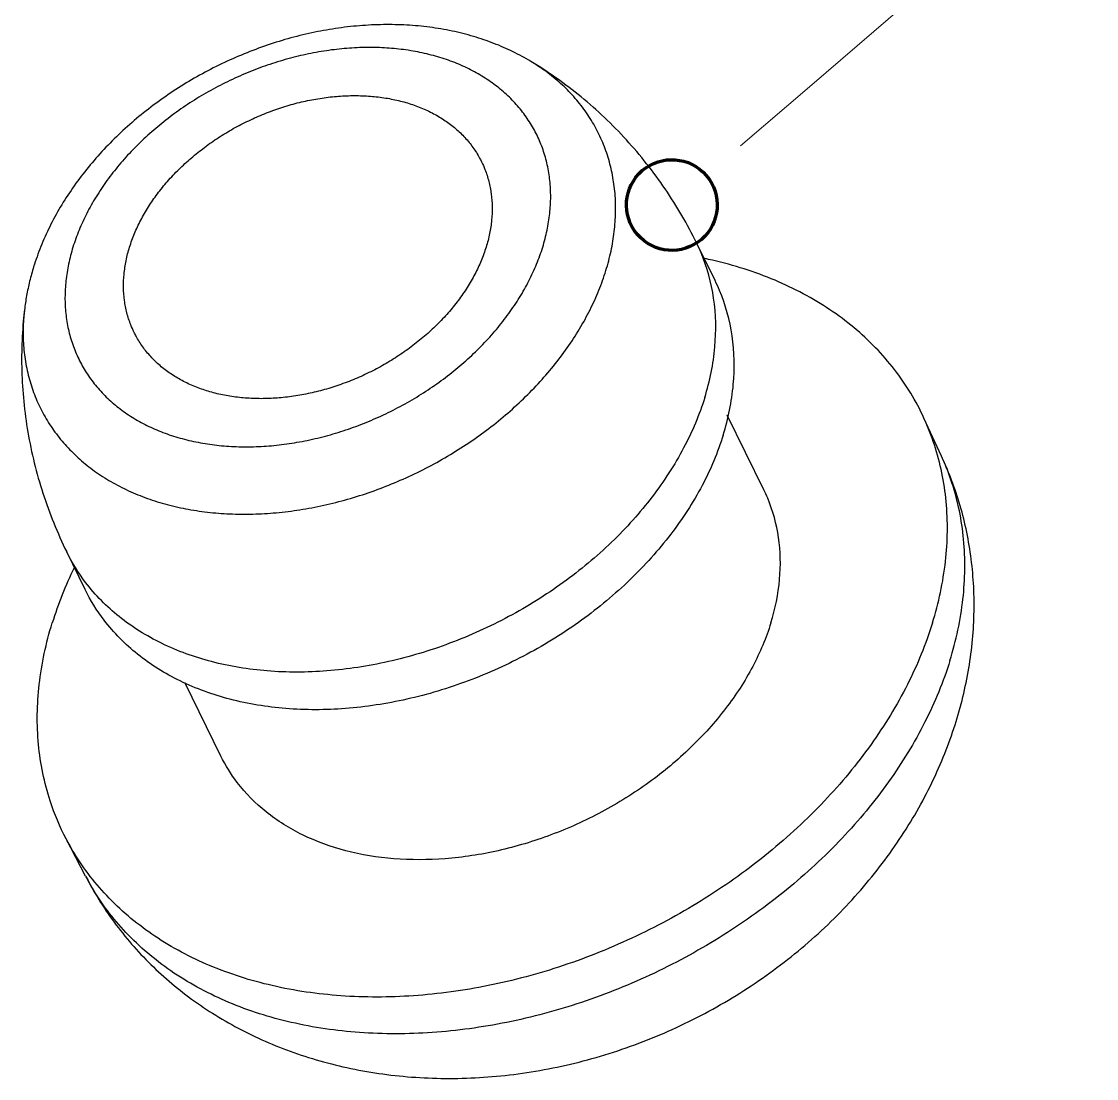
# Model space of a CAD drawing. Header units: inches. Extents: x -219 to 252, y -99 to 210.
# Drawn here: x 50.265 to 54.971, y -43.314 to -38.685 of the extents above; entities that cross this region are included whole.
import ezdxf

# ---------------------------------------------------------------- set-up
doc = ezdxf.new("R2010")
doc.units = ezdxf.units.IN
doc.header["$MEASUREMENT"] = 0
doc.layers.add('02___PRT_ALL_AXES', color=7, linetype='Continuous')
doc.layers.add('from', color=7, linetype='Continuous')

# ---------------------------------------------------------------- blocks, each defined once
blk = doc.blocks.new('block 3431')
at = {"color": 7, "lineweight": 25, "true_color": 0xffffff}
blk.add_open_spline([(50.3185, -39.7597), (50.3121, -39.7806), (50.3062, -39.8017), (50.3011, -39.8229), (50.296, -39.8437), (50.2915, -39.8648), (50.2877, -39.8858), (50.284, -39.9066), (50.2808, -39.9275), (50.2784, -39.9484)], degree=3, knots=[0, 0, 0, 0, 1, 1, 1, 2, 2, 2, 3, 3, 3, 3], dxfattribs=at)
blk = doc.blocks.new('block 3432')
at = {"color": 7, "lineweight": 25, "true_color": 0xffffff}
blk.add_open_spline([(52.2992, -39.6733), (52.293, -39.6935), (52.2858, -39.7133), (52.2777, -39.7328), (52.2694, -39.7529), (52.2602, -39.7726), (52.2501, -39.7919), (52.2397, -39.8116), (52.2285, -39.831), (52.2166, -39.8499), (52.2043, -39.8693), (52.1912, -39.8881), (52.1774, -39.9065), (52.1633, -39.9253), (52.1485, -39.9436), (52.133, -39.9612), (52.1172, -39.9794), (52.1007, -39.9968), (52.0836, -40.0137), (52.0662, -40.0309), (52.0482, -40.0474), (52.0297, -40.0634), (52.0109, -40.0796), (51.9915, -40.0951), (51.9716, -40.11), (51.9516, -40.125), (51.931, -40.1393), (51.91, -40.153), (51.8888, -40.1667), (51.8672, -40.1798), (51.8451, -40.1922), (51.823, -40.2046), (51.8005, -40.2163), (51.7776, -40.2272), (51.7548, -40.2381), (51.7316, -40.2483), (51.7081, -40.2577), (51.6847, -40.2671), (51.661, -40.2758), (51.637, -40.2836), (51.6132, -40.2914), (51.5892, -40.2983), (51.565, -40.3045), (51.541, -40.3106), (51.5169, -40.3159), (51.4926, -40.3204), (51.4687, -40.3247), (51.4446, -40.3283), (51.4205, -40.331), (51.3967, -40.3336), (51.3729, -40.3354), (51.349, -40.3363), (51.3257, -40.3372), (51.3024, -40.3372), (51.279, -40.3363), (51.2563, -40.3354), (51.2335, -40.3337), (51.2109, -40.331), (51.1889, -40.3284), (51.167, -40.3248), (51.1453, -40.3204), (51.1243, -40.316), (51.1033, -40.3108), (51.0827, -40.3045), (51.0627, -40.2985), (51.0429, -40.2915), (51.0236, -40.2836), (51.0048, -40.2759), (50.9864, -40.2673), (50.9685, -40.2577), (50.9511, -40.2485), (50.9342, -40.2383), (50.9179, -40.2272), (50.9019, -40.2164), (50.8866, -40.2047), (50.872, -40.1922), (50.8577, -40.1799), (50.8441, -40.1669), (50.8314, -40.153), (50.8188, -40.1394), (50.8071, -40.125), (50.7963, -40.11), (50.7856, -40.0951), (50.7758, -40.0795), (50.767, -40.0634), (50.764, -40.0578), (50.7611, -40.0522), (50.7583, -40.0466)], degree=3, knots=[0, 0, 0, 0, 1, 1, 1, 2, 2, 2, 3, 3, 3, 4, 4, 4, 5, 5, 5, 6, 6, 6, 7, 7, 7, 8, 8, 8, 9, 9, 9, 10, 10, 10, 11, 11, 11, 12, 12, 12, 13, 13, 13, 14, 14, 14, 15, 15, 15, 16, 16, 16, 17, 17, 17, 18, 18, 18, 19, 19, 19, 20, 20, 20, 21, 21, 21, 22, 22, 22, 23, 23, 23, 24, 24, 24, 25, 25, 25, 26, 26, 26, 27, 27, 27, 28, 28, 28, 29, 29, 29, 29], dxfattribs=at)
blk = doc.blocks.new('block 3433')
at = {"color": 7, "lineweight": 25, "true_color": 0xffffff}
blk.add_open_spline([(52.4955, -38.8604), (52.47, -38.845), (52.4438, -38.8308), (52.417, -38.8177), (52.3895, -38.8043), (52.3614, -38.7921), (52.3329, -38.781), (52.3037, -38.7697), (52.2741, -38.7597), (52.2441, -38.7508), (52.2131, -38.7416), (52.1818, -38.7338), (52.1502, -38.7271), (52.1178, -38.7203), (52.0852, -38.7147), (52.0523, -38.7105), (52.019, -38.7061), (51.9855, -38.703), (51.9519, -38.7011), (51.9178, -38.6991), (51.8836, -38.6984), (51.8494, -38.6989), (51.8145, -38.6993), (51.7798, -38.7011), (51.745, -38.7039), (51.71, -38.7068), (51.6751, -38.7108), (51.6404, -38.7161), (51.6054, -38.7213), (51.5705, -38.7276), (51.5359, -38.7351), (51.5009, -38.7426), (51.4661, -38.7513), (51.4317, -38.761), (51.397, -38.7707), (51.3628, -38.7815), (51.3288, -38.7934), (51.2948, -38.8052), (51.2611, -38.8181), (51.2278, -38.832), (51.1945, -38.8459), (51.1616, -38.8608), (51.1292, -38.8767), (51.0968, -38.8926), (51.0649, -38.9095), (51.0335, -38.9272), (51.0022, -38.9449), (50.9714, -38.9636), (50.9412, -38.9833), (50.9112, -39.0027), (50.8818, -39.0231), (50.853, -39.0443), (50.8245, -39.0654), (50.7965, -39.0874), (50.7693, -39.1102), (50.7423, -39.1329), (50.716, -39.1564), (50.6904, -39.1808), (50.6653, -39.2048), (50.6409, -39.2296), (50.6173, -39.2552), (50.5941, -39.2804), (50.5717, -39.3065), (50.5502, -39.3332), (50.529, -39.3596), (50.5086, -39.3867), (50.4893, -39.4146), (50.4704, -39.4419), (50.4524, -39.4698), (50.4354, -39.4984), (50.4189, -39.5263), (50.4034, -39.5548), (50.3891, -39.5839), (50.3749, -39.6124), (50.3619, -39.6415), (50.35, -39.6711), (50.3383, -39.7002), (50.3278, -39.7298), (50.3185, -39.7597)], degree=3, knots=[0, 0, 0, 0, 1, 1, 1, 2, 2, 2, 3, 3, 3, 4, 4, 4, 5, 5, 5, 6, 6, 6, 7, 7, 7, 8, 8, 8, 9, 9, 9, 10, 10, 10, 11, 11, 11, 12, 12, 12, 13, 13, 13, 14, 14, 14, 15, 15, 15, 16, 16, 16, 17, 17, 17, 18, 18, 18, 19, 19, 19, 20, 20, 20, 21, 21, 21, 22, 22, 22, 23, 23, 23, 24, 24, 24, 25, 25, 25, 26, 26, 26, 26], dxfattribs=at)
blk = doc.blocks.new('block 3434')
at = {"color": 7, "lineweight": 25, "true_color": 0xffffff}
blk.add_open_spline([(52.2795, -39.3001), (52.2848, -39.3108), (52.2896, -39.3218), (52.294, -39.3329), (52.3007, -39.35), (52.3064, -39.3676), (52.3109, -39.3854), (52.3156, -39.4034), (52.3191, -39.4217), (52.3216, -39.4401), (52.324, -39.4589), (52.3254, -39.4778), (52.3257, -39.4968), (52.326, -39.5161), (52.3252, -39.5355), (52.3234, -39.5548), (52.3215, -39.5746), (52.3185, -39.5943), (52.3145, -39.6138), (52.3104, -39.6339), (52.3053, -39.6538), (52.2992, -39.6733)], degree=3, knots=[0, 0, 0, 0, 1, 1, 1, 2, 2, 2, 3, 3, 3, 4, 4, 4, 5, 5, 5, 6, 6, 6, 7, 7, 7, 7], dxfattribs=at)
blk = doc.blocks.new('block 3435')
at = {"color": 7, "lineweight": 25, "true_color": 0xffffff}
blk.add_open_spline([(50.7583, -40.0466), (50.753, -40.0358), (50.7482, -40.0249), (50.7438, -40.0137), (50.7371, -39.9966), (50.7314, -39.9791), (50.7268, -39.9612), (50.7222, -39.9432), (50.7187, -39.925), (50.7162, -39.9065), (50.7138, -39.8877), (50.7124, -39.8688), (50.7121, -39.8499), (50.7118, -39.8305), (50.7126, -39.8111), (50.7145, -39.7919), (50.7164, -39.772), (50.7194, -39.7523), (50.7233, -39.7328), (50.7274, -39.7127), (50.7325, -39.6929), (50.7385, -39.6733)], degree=3, knots=[0, 0, 0, 0, 1, 1, 1, 2, 2, 2, 3, 3, 3, 4, 4, 4, 5, 5, 5, 6, 6, 6, 7, 7, 7, 7], dxfattribs=at)
blk = doc.blocks.new('block 3436')
at = {"color": 7, "lineweight": 25, "true_color": 0xffffff}
blk.add_open_spline([(52.8236, -39.7762), (52.8323, -39.7479), (52.8399, -39.7193), (52.8461, -39.6904), (52.8521, -39.6621), (52.8569, -39.6337), (52.8602, -39.6051), (52.8635, -39.5771), (52.8655, -39.549), (52.8661, -39.5209), (52.8666, -39.4934), (52.8657, -39.4658), (52.8635, -39.4384), (52.8612, -39.4114), (52.8575, -39.3846), (52.8525, -39.3581), (52.8474, -39.3319), (52.841, -39.306), (52.8332, -39.2805), (52.8253, -39.2552), (52.8162, -39.2303), (52.8056, -39.2061), (52.7951, -39.1819), (52.7832, -39.1583), (52.7701, -39.1354), (52.7569, -39.1124), (52.7424, -39.0902), (52.7268, -39.0689), (52.711, -39.0473), (52.694, -39.0266), (52.676, -39.0069), (52.6576, -38.9869), (52.6382, -38.9679), (52.6179, -38.9499), (52.5972, -38.9316), (52.5756, -38.9144), (52.5531, -38.8983), (52.5345, -38.8849), (52.5152, -38.8723), (52.4955, -38.8604)], degree=3, knots=[0, 0, 0, 0, 1, 1, 1, 2, 2, 2, 3, 3, 3, 4, 4, 4, 5, 5, 5, 6, 6, 6, 7, 7, 7, 8, 8, 8, 9, 9, 9, 10, 10, 10, 11, 11, 11, 12, 12, 12, 13, 13, 13, 13], dxfattribs=at)
blk = doc.blocks.new('block 3437')
at = {"color": 7, "lineweight": 25, "true_color": 0xffffff}
blk.add_open_spline([(50.7385, -39.6733), (50.7448, -39.6532), (50.752, -39.6333), (50.7601, -39.6138), (50.7684, -39.5938), (50.7776, -39.5741), (50.7877, -39.5548), (50.7981, -39.535), (50.8093, -39.5157), (50.8212, -39.4968), (50.8335, -39.4774), (50.8466, -39.4585), (50.8604, -39.4401), (50.8745, -39.4213), (50.8893, -39.4031), (50.9048, -39.3854), (50.9206, -39.3673), (50.9371, -39.3498), (50.9542, -39.3329), (50.9716, -39.3158), (50.9896, -39.2992), (51.0081, -39.2833), (51.0269, -39.2671), (51.0463, -39.2516), (51.0662, -39.2367), (51.0863, -39.2217), (51.1068, -39.2073), (51.1278, -39.1937), (51.149, -39.1799), (51.1707, -39.1668), (51.1927, -39.1545), (51.2148, -39.1421), (51.2373, -39.1304), (51.2602, -39.1195), (51.283, -39.1085), (51.3062, -39.0984), (51.3297, -39.0889), (51.3531, -39.0795), (51.3768, -39.0709), (51.4008, -39.0631), (51.4246, -39.0553), (51.4486, -39.0483), (51.4728, -39.0421), (51.4967, -39.0361), (51.5209, -39.0308), (51.5452, -39.0263), (51.5691, -39.0219), (51.5932, -39.0184), (51.6173, -39.0156), (51.6411, -39.0131), (51.6649, -39.0112), (51.6888, -39.0103), (51.7121, -39.0095), (51.7354, -39.0094), (51.7588, -39.0103), (51.7815, -39.0112), (51.8043, -39.013), (51.8269, -39.0156), (51.8489, -39.0183), (51.8708, -39.0218), (51.8925, -39.0263), (51.9136, -39.0307), (51.9345, -39.0359), (51.9551, -39.0421), (51.9751, -39.0482), (51.9948, -39.0552), (52.0142, -39.0631), (52.033, -39.0708), (52.0514, -39.0794), (52.0693, -39.0889), (52.0867, -39.0982), (52.1037, -39.1084), (52.12, -39.1195), (52.1359, -39.1303), (52.1512, -39.1419), (52.1658, -39.1545), (52.1801, -39.1667), (52.1937, -39.1798), (52.2064, -39.1936), (52.219, -39.2073), (52.2307, -39.2216), (52.2415, -39.2367), (52.2522, -39.2516), (52.262, -39.2672), (52.2708, -39.2833), (52.2738, -39.2888), (52.2767, -39.2944), (52.2795, -39.3001)], degree=3, knots=[0, 0, 0, 0, 1, 1, 1, 2, 2, 2, 3, 3, 3, 4, 4, 4, 5, 5, 5, 6, 6, 6, 7, 7, 7, 8, 8, 8, 9, 9, 9, 10, 10, 10, 11, 11, 11, 12, 12, 12, 13, 13, 13, 14, 14, 14, 15, 15, 15, 16, 16, 16, 17, 17, 17, 18, 18, 18, 19, 19, 19, 20, 20, 20, 21, 21, 21, 22, 22, 22, 23, 23, 23, 24, 24, 24, 25, 25, 25, 26, 26, 26, 27, 27, 27, 28, 28, 28, 29, 29, 29, 29], dxfattribs=at)
blk = doc.blocks.new('block 3438')
at = {"color": 7, "lineweight": 25, "true_color": 0xffffff}
blk.add_open_spline([(52.5471, -39.6733), (52.5546, -39.6489), (52.5611, -39.6242), (52.5663, -39.5993), (52.5714, -39.5749), (52.5753, -39.5504), (52.5779, -39.5256), (52.5805, -39.5015), (52.5819, -39.4773), (52.582, -39.4531), (52.582, -39.4294), (52.5809, -39.4057), (52.5784, -39.3821), (52.5759, -39.359), (52.5722, -39.3359), (52.5671, -39.3132), (52.5621, -39.2908), (52.5559, -39.2686), (52.5483, -39.2469), (52.5408, -39.2254), (52.5321, -39.2043), (52.5221, -39.1837), (52.5121, -39.1632), (52.5009, -39.1432), (52.4886, -39.1241), (52.4762, -39.1047), (52.4627, -39.0861), (52.4482, -39.0683), (52.4335, -39.0503), (52.4177, -39.0332), (52.4011, -39.0169), (52.3841, -39.0004), (52.3662, -38.9849), (52.3475, -38.9703), (52.3285, -38.9554), (52.3086, -38.9416), (52.2881, -38.9288), (52.2671, -38.9156), (52.2454, -38.9035), (52.2231, -38.8925), (52.2002, -38.8813), (52.1768, -38.8711), (52.153, -38.862), (52.1285, -38.8526), (52.1036, -38.8444), (52.0784, -38.8373), (52.0524, -38.8299), (52.0261, -38.8237), (51.9997, -38.8185), (51.9725, -38.8133), (51.9451, -38.8091), (51.9176, -38.806), (51.8893, -38.8028), (51.8609, -38.8007), (51.8325, -38.7997), (51.8034, -38.7986), (51.7743, -38.7986), (51.7452, -38.7997), (51.7155, -38.8008), (51.6859, -38.8029), (51.6563, -38.806), (51.6262, -38.8092), (51.5962, -38.8133), (51.5664, -38.8185), (51.5361, -38.8238), (51.5061, -38.8301), (51.4762, -38.8373), (51.446, -38.8446), (51.416, -38.8528), (51.3863, -38.862), (51.3563, -38.8713), (51.3266, -38.8814), (51.2973, -38.8925), (51.2678, -38.9037), (51.2386, -38.9158), (51.2099, -38.9288), (51.1811, -38.9417), (51.1527, -38.9556), (51.1247, -38.9703), (51.0968, -38.985), (51.0694, -39.0006), (51.0424, -39.0169), (51.0156, -39.0333), (50.9893, -39.0504), (50.9635, -39.0683), (50.938, -39.0861), (50.913, -39.1047), (50.8887, -39.1241), (50.8646, -39.1432), (50.8411, -39.1631), (50.8183, -39.1837), (50.7959, -39.2041), (50.7741, -39.2251), (50.753, -39.2469), (50.7324, -39.2683), (50.7124, -39.2905), (50.6933, -39.3132), (50.6745, -39.3355), (50.6565, -39.3585), (50.6394, -39.3821), (50.6227, -39.4051), (50.6069, -39.4288), (50.592, -39.4531), (50.5774, -39.4767), (50.5638, -39.5009), (50.5512, -39.5256), (50.5389, -39.5497), (50.5276, -39.5743), (50.5173, -39.5993), (50.5074, -39.6236), (50.4985, -39.6483), (50.4907, -39.6733)], degree=3, knots=[0, 0, 0, 0, 1, 1, 1, 2, 2, 2, 3, 3, 3, 4, 4, 4, 5, 5, 5, 6, 6, 6, 7, 7, 7, 8, 8, 8, 9, 9, 9, 10, 10, 10, 11, 11, 11, 12, 12, 12, 13, 13, 13, 14, 14, 14, 15, 15, 15, 16, 16, 16, 17, 17, 17, 18, 18, 18, 19, 19, 19, 20, 20, 20, 21, 21, 21, 22, 22, 22, 23, 23, 23, 24, 24, 24, 25, 25, 25, 26, 26, 26, 27, 27, 27, 28, 28, 28, 29, 29, 29, 30, 30, 30, 31, 31, 31, 32, 32, 32, 33, 33, 33, 34, 34, 34, 35, 35, 35, 36, 36, 36, 37, 37, 37, 37], dxfattribs=at)
blk = doc.blocks.new('block 3439')
at = {"color": 7, "lineweight": 25, "true_color": 0xffffff}
blk.add_open_spline([(50.4907, -39.6733), (50.4832, -39.6977), (50.4768, -39.7224), (50.4715, -39.7474), (50.4664, -39.7717), (50.4625, -39.7963), (50.4599, -39.821), (50.4573, -39.8451), (50.4559, -39.8693), (50.4558, -39.8936), (50.4558, -39.9173), (50.4569, -39.941), (50.4595, -39.9646), (50.4619, -39.9877), (50.4656, -40.0107), (50.4707, -40.0335), (50.4757, -40.0558), (50.4819, -40.078), (50.4895, -40.0997), (50.497, -40.1213), (50.5058, -40.1424), (50.5157, -40.1629), (50.5257, -40.1835), (50.5369, -40.2034), (50.5492, -40.2226), (50.5616, -40.242), (50.5751, -40.2606), (50.5896, -40.2783), (50.6044, -40.2963), (50.6201, -40.3135), (50.6368, -40.3297), (50.6537, -40.3462), (50.6716, -40.3617), (50.6902, -40.3763), (50.7093, -40.3912), (50.7292, -40.4051), (50.7497, -40.4179), (50.7708, -40.4311), (50.7925, -40.4431), (50.8147, -40.4541), (50.8376, -40.4654), (50.861, -40.4756), (50.8848, -40.4847), (50.9093, -40.4941), (50.9342, -40.5023), (50.9594, -40.5094), (50.9854, -40.5168), (51.0117, -40.523), (51.0381, -40.5281), (51.0653, -40.5334), (51.0927, -40.5375), (51.1203, -40.5406), (51.1485, -40.5438), (51.1769, -40.5459), (51.2053, -40.5469), (51.2344, -40.548), (51.2635, -40.548), (51.2926, -40.5469), (51.3223, -40.5459), (51.3519, -40.5438), (51.3815, -40.5406), (51.4116, -40.5375), (51.4416, -40.5333), (51.4714, -40.5281), (51.5017, -40.5229), (51.5317, -40.5166), (51.5616, -40.5094), (51.5919, -40.5021), (51.6219, -40.4939), (51.6516, -40.4847), (51.6815, -40.4754), (51.7112, -40.4652), (51.7405, -40.4541), (51.77, -40.4429), (51.7992, -40.4308), (51.8279, -40.4179), (51.8567, -40.4049), (51.8851, -40.3911), (51.9131, -40.3763), (51.941, -40.3616), (51.9684, -40.3461), (51.9954, -40.3297), (52.0222, -40.3134), (52.0485, -40.2963), (52.0743, -40.2783), (52.0998, -40.2606), (52.1248, -40.242), (52.1492, -40.2226), (52.1732, -40.2035), (52.1967, -40.1836), (52.2195, -40.1629), (52.2419, -40.1426), (52.2637, -40.1215), (52.2848, -40.0997), (52.3054, -40.0783), (52.3254, -40.0562), (52.3445, -40.0335), (52.3633, -40.0111), (52.3813, -39.9882), (52.3984, -39.9646), (52.4151, -39.9415), (52.4309, -39.9178), (52.4459, -39.8936), (52.4604, -39.87), (52.474, -39.8457), (52.4866, -39.821), (52.4989, -39.797), (52.5102, -39.7724), (52.5205, -39.7474), (52.5304, -39.7231), (52.5393, -39.6984), (52.5471, -39.6733)], degree=3, knots=[0, 0, 0, 0, 1, 1, 1, 2, 2, 2, 3, 3, 3, 4, 4, 4, 5, 5, 5, 6, 6, 6, 7, 7, 7, 8, 8, 8, 9, 9, 9, 10, 10, 10, 11, 11, 11, 12, 12, 12, 13, 13, 13, 14, 14, 14, 15, 15, 15, 16, 16, 16, 17, 17, 17, 18, 18, 18, 19, 19, 19, 20, 20, 20, 21, 21, 21, 22, 22, 22, 23, 23, 23, 24, 24, 24, 25, 25, 25, 26, 26, 26, 27, 27, 27, 28, 28, 28, 29, 29, 29, 30, 30, 30, 31, 31, 31, 32, 32, 32, 33, 33, 33, 34, 34, 34, 35, 35, 35, 36, 36, 36, 37, 37, 37, 37], dxfattribs=at)
blk = doc.blocks.new('block 3440')
at = {"color": 7, "lineweight": 25, "true_color": 0xffffff}
blk.add_open_spline([(50.2784, -39.9484), (50.2752, -39.976), (50.2732, -40.0037), (50.2727, -40.0315), (50.2722, -40.059), (50.273, -40.0865), (50.2753, -40.114), (50.2776, -40.1409), (50.2812, -40.1677), (50.2863, -40.1943), (50.2913, -40.2205), (50.2978, -40.2464), (50.3056, -40.2719), (50.3134, -40.2971), (50.3226, -40.322), (50.3332, -40.3463), (50.3437, -40.3705), (50.3555, -40.3941), (50.3687, -40.417), (50.3819, -40.4399), (50.3963, -40.4622), (50.412, -40.4835), (50.4278, -40.5051), (50.4448, -40.5258), (50.4628, -40.5455), (50.4811, -40.5655), (50.5005, -40.5845), (50.5208, -40.6024), (50.5415, -40.6207), (50.5632, -40.6379), (50.5856, -40.6541), (50.6086, -40.6705), (50.6324, -40.6858), (50.6568, -40.7), (50.6819, -40.7144), (50.7076, -40.7278), (50.7339, -40.7399), (50.7609, -40.7523), (50.7885, -40.7635), (50.8164, -40.7735), (50.8452, -40.7839), (50.8743, -40.7929), (50.9038, -40.8007), (50.9341, -40.8088), (50.9647, -40.8157), (50.9955, -40.8213), (51.0272, -40.8271), (51.059, -40.8317), (51.091, -40.8351), (51.1237, -40.8386), (51.1566, -40.8408), (51.1895, -40.842), (51.2232, -40.8432), (51.2569, -40.8431), (51.2905, -40.842), (51.3249, -40.8408), (51.3591, -40.8385), (51.3933, -40.8351), (51.4281, -40.8316), (51.4628, -40.827), (51.4973, -40.8213), (51.5323, -40.8156), (51.5672, -40.8087), (51.6017, -40.8007), (51.6367, -40.7928), (51.6715, -40.7837), (51.7059, -40.7735), (51.7407, -40.7633), (51.7752, -40.7521), (51.8092, -40.7399), (51.8436, -40.7276), (51.8775, -40.7142), (51.911, -40.7), (51.9447, -40.6856), (51.9778, -40.6703), (52.0106, -40.6541), (52.0433, -40.6378), (52.0755, -40.6206), (52.1073, -40.6024), (52.1389, -40.5844), (52.17, -40.5654), (52.2005, -40.5455), (52.2308, -40.5257), (52.2605, -40.5051), (52.2896, -40.4835), (52.3184, -40.4622), (52.3466, -40.44), (52.374, -40.417), (52.4012, -40.3942), (52.4276, -40.3707), (52.4533, -40.3463), (52.4785, -40.3223), (52.5031, -40.2975), (52.5268, -40.2719), (52.55, -40.2468), (52.5725, -40.2209), (52.5941, -40.1943), (52.6152, -40.1682), (52.6354, -40.1414), (52.6547, -40.114), (52.6735, -40.0871), (52.6914, -40.0596), (52.7083, -40.0315), (52.7247, -40.004), (52.7402, -39.9759), (52.7545, -39.9473), (52.7685, -39.9194), (52.7813, -39.891), (52.793, -39.862), (52.8044, -39.8338), (52.8146, -39.8052), (52.8236, -39.7762)], degree=3, knots=[0, 0, 0, 0, 1, 1, 1, 2, 2, 2, 3, 3, 3, 4, 4, 4, 5, 5, 5, 6, 6, 6, 7, 7, 7, 8, 8, 8, 9, 9, 9, 10, 10, 10, 11, 11, 11, 12, 12, 12, 13, 13, 13, 14, 14, 14, 15, 15, 15, 16, 16, 16, 17, 17, 17, 18, 18, 18, 19, 19, 19, 20, 20, 20, 21, 21, 21, 22, 22, 22, 23, 23, 23, 24, 24, 24, 25, 25, 25, 26, 26, 26, 27, 27, 27, 28, 28, 28, 29, 29, 29, 30, 30, 30, 31, 31, 31, 32, 32, 32, 33, 33, 33, 34, 34, 34, 35, 35, 35, 36, 36, 36, 37, 37, 37, 37], dxfattribs=at)
blk = doc.blocks.new('block 4250')
at = {"layer": 'from', "color": 4, "lineweight": 211, "true_color": 0x00ffff}
blk.add_open_spline([(53.263, -39.3594), (53.1914, -39.2763), (53.066, -39.2669), (52.9829, -39.3384), (52.8998, -39.41), (52.8904, -39.5354), (52.9619, -39.6185), (53.0335, -39.7016), (53.1589, -39.711), (53.242, -39.6394), (53.3251, -39.5679), (53.3345, -39.4425), (53.263, -39.3594)], degree=3, knots=[0, 0, 0, 0, 1, 1, 1, 2, 2, 2, 3, 3, 3, 4, 4, 4, 4], dxfattribs=at)
blk = doc.blocks.new('block 4251')
at = {"layer": 'from', "color": 4, "lineweight": 13, "true_color": 0x00ffff}
blk.add_lwpolyline([(53.4135, -39.2299), (53.7145, -38.9709)], dxfattribs=at)
blk = doc.blocks.new('block 4249')
at = {"layer": 'from'}
for name in ['block 4251', 'block 4250']:
    blk.add_blockref(name, (0, 0), dxfattribs=at)
blk = doc.blocks.new('block 4248')
at = {"layer": 'from', "color": 4, "lineweight": 13, "true_color": 0x00ffff}
blk.add_lwpolyline([(53.7145, -38.9709), (71.0752, -24.0308)], dxfattribs=at)
at = {"layer": 'from'}
blk.add_blockref('block 4249', (0, 0), dxfattribs=at)
blk = doc.blocks.new('block 4433')
at = {"layer": '02___PRT_ALL_AXES', "color": 7, "lineweight": 25, "true_color": 0xffffff}
blk.add_lwpolyline([(50.5461, -42.4275), (50.4612, -42.2651)], dxfattribs=at)
blk = doc.blocks.new('block 4434')
at = {"layer": '02___PRT_ALL_AXES', "color": 7, "lineweight": 25, "true_color": 0xffffff}
blk.add_lwpolyline([(50.5442, -41.1727), (50.4634, -41.0081)], dxfattribs=at)
blk = doc.blocks.new('block 4435')
at = {"layer": '02___PRT_ALL_AXES', "color": 7, "lineweight": 25, "true_color": 0xffffff}
blk.add_lwpolyline([(51.1381, -41.9023), (50.9802, -41.5806)], dxfattribs=at)
blk = doc.blocks.new('block 4436')
at = {"layer": '02___PRT_ALL_AXES', "color": 7, "lineweight": 25, "true_color": 0xffffff}
blk.add_lwpolyline([(53.515, -40.7359), (53.3545, -40.409)], dxfattribs=at)
blk = doc.blocks.new('block 4437')
at = {"layer": '02___PRT_ALL_AXES', "color": 7, "lineweight": 25, "true_color": 0xffffff}
blk.add_lwpolyline([(53.3013, -39.8197), (53.2205, -39.6552)], dxfattribs=at)
blk = doc.blocks.new('block 4438')
at = {"layer": '02___PRT_ALL_AXES', "color": 7, "lineweight": 25, "true_color": 0xffffff}
blk.add_lwpolyline([(54.2926, -40.589), (54.216, -40.4224)], dxfattribs=at)
blk = doc.blocks.new('block 4445')
at = {"layer": '02___PRT_ALL_AXES', "color": 7, "lineweight": 25, "true_color": 0xffffff}
blk.add_open_spline([(54.2988, -40.6029), (54.2968, -40.5982), (54.2947, -40.5936), (54.2926, -40.589)], degree=3, dxfattribs=at)
blk = doc.blocks.new('block 4446')
at = {"layer": '02___PRT_ALL_AXES', "color": 7, "lineweight": 25, "true_color": 0xffffff}
blk.add_open_spline([(50.5461, -42.4275), (50.5521, -42.4389), (50.5583, -42.4502), (50.5646, -42.4614)], degree=3, dxfattribs=at)
blk = doc.blocks.new('block 4464')
at = {"layer": '02___PRT_ALL_AXES', "color": 7, "lineweight": 25, "true_color": 0xffffff}
blk.add_open_spline([(53.3371, -40.4962), (53.3593, -40.4244), (53.3747, -40.3502), (53.3813, -40.2752), (53.3877, -40.2041), (53.3862, -40.1323), (53.3759, -40.0617), (53.3659, -39.9935), (53.3475, -39.9264), (53.3209, -39.863), (53.3149, -39.8484), (53.3083, -39.834), (53.3013, -39.8198)], degree=3, knots=[0, 0, 0, 0, 1, 1, 1, 2, 2, 2, 3, 3, 3, 4, 4, 4, 4], dxfattribs=at)
blk = doc.blocks.new('block 4465')
at = {"layer": '02___PRT_ALL_AXES', "color": 7, "lineweight": 25, "true_color": 0xffffff}
blk.add_open_spline([(53.3371, -40.4962), (53.3135, -40.5725), (53.2821, -40.6465), (53.2447, -40.7173), (53.2051, -40.7922), (53.1588, -40.8634), (53.1073, -40.9307), (53.0533, -41.0014), (52.9936, -41.0677), (52.9296, -41.1294), (52.8632, -41.1934), (52.7922, -41.2525), (52.7175, -41.3066), (52.6413, -41.3618), (52.5614, -41.4117), (52.4785, -41.4561), (52.3952, -41.5008), (52.3089, -41.5399), (52.2204, -41.573), (52.133, -41.6057), (52.0433, -41.6327), (51.9522, -41.6532), (51.8636, -41.6731), (51.7737, -41.687), (51.6831, -41.694), (51.5963, -41.7006), (51.5089, -41.701), (51.4221, -41.694), (51.3398, -41.6873), (51.258, -41.6741), (51.1781, -41.6532), (51.1029, -41.6335), (51.0294, -41.607), (50.9595, -41.573), (50.8936, -41.5409), (50.8309, -41.502), (50.7737, -41.4561), (50.7191, -41.4124), (50.6695, -41.3622), (50.6271, -41.3066), (50.5951, -41.2647), (50.5672, -41.2197), (50.5441, -41.1726)], degree=3, knots=[0, 0, 0, 0, 1, 1, 1, 2, 2, 2, 3, 3, 3, 4, 4, 4, 5, 5, 5, 6, 6, 6, 7, 7, 7, 8, 8, 8, 9, 9, 9, 10, 10, 10, 11, 11, 11, 12, 12, 12, 13, 13, 13, 14, 14, 14, 14], dxfattribs=at)
blk = doc.blocks.new('block 4466')
at = {"layer": '02___PRT_ALL_AXES', "color": 7, "lineweight": 25, "true_color": 0xffffff}
blk.add_open_spline([(53.2205, -39.6552), (53.2004, -39.6142), (53.1789, -39.574), (53.156, -39.5346), (53.1331, -39.4951), (53.1087, -39.4564), (53.083, -39.4186), (53.0573, -39.3808), (53.0302, -39.344), (53.0019, -39.3081), (52.9735, -39.2722), (52.944, -39.2373), (52.9132, -39.2036), (52.8824, -39.1699), (52.8505, -39.1373), (52.8174, -39.1059), (52.7845, -39.0747), (52.7504, -39.0446), (52.7154, -39.0158), (52.6805, -38.9871), (52.6446, -38.9598), (52.6078, -38.9338), (52.5713, -38.908), (52.5338, -38.8835), (52.4955, -38.8604)], degree=3, knots=[0, 0, 0, 0, 1, 1, 1, 2, 2, 2, 3, 3, 3, 4, 4, 4, 5, 5, 5, 6, 6, 6, 7, 7, 7, 8, 8, 8, 8], dxfattribs=at)
blk = doc.blocks.new('block 4467')
at = {"layer": '02___PRT_ALL_AXES', "color": 7, "lineweight": 25, "true_color": 0xffffff}
blk.add_open_spline([(50.4613, -42.2651), (50.4334, -42.2118), (50.41, -42.1562), (50.3912, -42.0989), (50.365, -42.0186), (50.348, -41.9353), (50.34, -41.8511), (50.3317, -41.7639), (50.3332, -41.6758), (50.343, -41.5888), (50.3533, -41.4973), (50.3729, -41.4069), (50.4, -41.3191)], degree=3, knots=[0, 0, 0, 0, 1, 1, 1, 2, 2, 2, 3, 3, 3, 4, 4, 4, 4], dxfattribs=at)
blk = doc.blocks.new('block 4468')
at = {"layer": '02___PRT_ALL_AXES', "color": 7, "lineweight": 25, "true_color": 0xffffff}
blk.add_open_spline([(54.3567, -41.7502), (54.3692, -41.7098), (54.3803, -41.6691), (54.3899, -41.6279), (54.3997, -41.5862), (54.4079, -41.5442), (54.4146, -41.5019), (54.4212, -41.4603), (54.4263, -41.4185), (54.4298, -41.3766), (54.4332, -41.3353), (54.4351, -41.2939), (54.4354, -41.2525), (54.4357, -41.2116), (54.4345, -41.1708), (54.4316, -41.1301), (54.4289, -41.0899), (54.4246, -41.0498), (54.4187, -41.0099), (54.4129, -40.9704), (54.4056, -40.9311), (54.3967, -40.8922), (54.3879, -40.8537), (54.3777, -40.8155), (54.3659, -40.7777), (54.3542, -40.7402), (54.341, -40.7031), (54.3264, -40.6667), (54.3159, -40.6404), (54.3047, -40.6145), (54.2927, -40.5889)], degree=3, knots=[0, 0, 0, 0, 1, 1, 1, 2, 2, 2, 3, 3, 3, 4, 4, 4, 5, 5, 5, 6, 6, 6, 7, 7, 7, 8, 8, 8, 9, 9, 9, 10, 10, 10, 10], dxfattribs=at)
blk = doc.blocks.new('block 4469')
at = {"layer": '02___PRT_ALL_AXES', "color": 7, "lineweight": 25, "true_color": 0xffffff}
blk.add_open_spline([(50.546, -42.4276), (50.5594, -42.4535), (50.5735, -42.4791), (50.5883, -42.5042), (50.6088, -42.5389), (50.6306, -42.5727), (50.6538, -42.6056), (50.6771, -42.6386), (50.7017, -42.6708), (50.7277, -42.7019), (50.7538, -42.7333), (50.7812, -42.7636), (50.8096, -42.7928), (50.8385, -42.8223), (50.8685, -42.8507), (50.8996, -42.8779), (50.9311, -42.9054), (50.9636, -42.9316), (50.9971, -42.9566), (51.0311, -42.982), (51.0661, -43.006), (51.102, -43.0287), (51.1384, -43.0517), (51.1758, -43.0733), (51.2139, -43.0936), (51.2527, -43.1141), (51.2922, -43.1333), (51.3324, -43.1509), (51.3734, -43.1689), (51.4151, -43.1854), (51.4573, -43.2004), (51.5004, -43.2156), (51.544, -43.2293), (51.588, -43.2414), (51.633, -43.2537), (51.6783, -43.2644), (51.724, -43.2736), (51.7706, -43.2829), (51.8175, -43.2906), (51.8647, -43.2967), (51.9127, -43.3028), (51.9609, -43.3073), (52.0093, -43.3101), (52.0585, -43.313), (52.1078, -43.3143), (52.1571, -43.3138), (52.2072, -43.3134), (52.2573, -43.3112), (52.3072, -43.3074), (52.3579, -43.3036), (52.4085, -43.2981), (52.4588, -43.2909), (52.5098, -43.2836), (52.5605, -43.2747), (52.6108, -43.2641), (52.6618, -43.2533), (52.7123, -43.241), (52.7624, -43.227), (52.8129, -43.2129), (52.863, -43.1972), (52.9125, -43.1799), (52.9622, -43.1624), (53.0114, -43.1434), (53.0599, -43.1229), (53.1085, -43.1023), (53.1565, -43.0801), (53.2037, -43.0564), (53.2509, -43.0327), (53.2973, -43.0075), (53.3429, -42.9808), (53.3883, -42.9542), (53.4329, -42.9262), (53.4766, -42.8967), (53.5199, -42.8675), (53.5623, -42.8368), (53.6037, -42.8048), (53.6448, -42.7731), (53.6848, -42.74), (53.7237, -42.7056), (53.7622, -42.6717), (53.7995, -42.6365), (53.8357, -42.6001), (53.8713, -42.5641), (53.9058, -42.527), (53.939, -42.4888), (53.9717, -42.4512), (54.0032, -42.4125), (54.0333, -42.3727), (54.0629, -42.3336), (54.0913, -42.2935), (54.1182, -42.2525), (54.1446, -42.2122), (54.1696, -42.171), (54.1932, -42.129), (54.2164, -42.0878), (54.2381, -42.0457), (54.2583, -42.003), (54.2781, -41.9611), (54.2964, -41.9185), (54.3132, -41.8753), (54.3291, -41.8341), (54.3437, -41.7924), (54.3567, -41.7502)], degree=3, knots=[0, 0, 0, 0, 1, 1, 1, 2, 2, 2, 3, 3, 3, 4, 4, 4, 5, 5, 5, 6, 6, 6, 7, 7, 7, 8, 8, 8, 9, 9, 9, 10, 10, 10, 11, 11, 11, 12, 12, 12, 13, 13, 13, 14, 14, 14, 15, 15, 15, 16, 16, 16, 17, 17, 17, 18, 18, 18, 19, 19, 19, 20, 20, 20, 21, 21, 21, 22, 22, 22, 23, 23, 23, 24, 24, 24, 25, 25, 25, 26, 26, 26, 27, 27, 27, 28, 28, 28, 29, 29, 29, 30, 30, 30, 31, 31, 31, 32, 32, 32, 33, 33, 33, 34, 34, 34, 34], dxfattribs=at)
blk = doc.blocks.new('block 4470')
at = {"layer": '02___PRT_ALL_AXES', "color": 7, "lineweight": 25, "true_color": 0xffffff}
blk.add_open_spline([(54.216, -40.4224), (54.1987, -40.3849), (54.1793, -40.3482), (54.1578, -40.3128), (54.1143, -40.241), (54.0623, -40.1741), (54.0038, -40.1137), (53.9434, -40.0513), (53.8761, -39.9958), (53.8041, -39.9475), (53.7286, -39.8968), (53.6479, -39.854), (53.5641, -39.8187), (53.4756, -39.7814), (53.3837, -39.7524), (53.2903, -39.7308), (53.2787, -39.7282), (53.2672, -39.7256), (53.2556, -39.7232)], degree=3, knots=[0, 0, 0, 0, 1, 1, 1, 2, 2, 2, 3, 3, 3, 4, 4, 4, 5, 5, 5, 6, 6, 6, 6], dxfattribs=at)
blk = doc.blocks.new('block 4471')
at = {"layer": '02___PRT_ALL_AXES', "color": 7, "lineweight": 25, "true_color": 0xffffff}
blk.add_open_spline([(50.4958, -41.0774), (50.458, -41.1554), (50.4256, -41.2363), (50.4, -41.3191)], degree=3, dxfattribs=at)
blk = doc.blocks.new('block 4472')
at = {"layer": '02___PRT_ALL_AXES', "color": 7, "lineweight": 25, "true_color": 0xffffff}
blk.add_open_spline([(50.2784, -39.9484), (50.2732, -39.9928), (50.2697, -40.0374), (50.2677, -40.082), (50.2658, -40.1263), (50.2655, -40.1706), (50.2667, -40.2149), (50.2679, -40.2597), (50.2708, -40.3046), (50.2752, -40.3492), (50.2797, -40.3943), (50.2858, -40.4392), (50.2934, -40.4838), (50.3012, -40.5288), (50.3105, -40.5735), (50.3214, -40.6179), (50.3324, -40.6626), (50.345, -40.7068), (50.3592, -40.7506), (50.3734, -40.7946), (50.3892, -40.8381), (50.4065, -40.8809), (50.424, -40.924), (50.4429, -40.9665), (50.4634, -41.0081)], degree=3, knots=[0, 0, 0, 0, 1, 1, 1, 2, 2, 2, 3, 3, 3, 4, 4, 4, 5, 5, 5, 6, 6, 6, 7, 7, 7, 8, 8, 8, 8], dxfattribs=at)
blk = doc.blocks.new('block 4473')
at = {"layer": '02___PRT_ALL_AXES', "color": 7, "lineweight": 25, "true_color": 0xffffff}
blk.add_open_spline([(53.2564, -40.3317), (53.2328, -40.4079), (53.2013, -40.4819), (53.164, -40.5527), (53.1243, -40.6276), (53.078, -40.6989), (53.0266, -40.7662), (52.9725, -40.8368), (52.9128, -40.9031), (52.8488, -40.9649), (52.7824, -41.0289), (52.7114, -41.088), (52.6368, -41.142), (52.5606, -41.1972), (52.4806, -41.2471), (52.3977, -41.2916), (52.3144, -41.3362), (52.2281, -41.3753), (52.1397, -41.4084), (52.0522, -41.4412), (51.9626, -41.4681), (51.8715, -41.4886), (51.7829, -41.5085), (51.6929, -41.5224), (51.6023, -41.5294), (51.5155, -41.5361), (51.4281, -41.5364), (51.3413, -41.5294), (51.2591, -41.5227), (51.1772, -41.5095), (51.0974, -41.4886), (51.0222, -41.4689), (50.9487, -41.4425), (50.8788, -41.4084), (50.8129, -41.3763), (50.7502, -41.3374), (50.693, -41.2916), (50.6384, -41.2478), (50.5887, -41.1977), (50.5463, -41.142), (50.5144, -41.1002), (50.4865, -41.0552), (50.4634, -41.0081)], degree=3, knots=[0, 0, 0, 0, 1, 1, 1, 2, 2, 2, 3, 3, 3, 4, 4, 4, 5, 5, 5, 6, 6, 6, 7, 7, 7, 8, 8, 8, 9, 9, 9, 10, 10, 10, 11, 11, 11, 12, 12, 12, 13, 13, 13, 14, 14, 14, 14], dxfattribs=at)
blk = doc.blocks.new('block 4474')
at = {"layer": '02___PRT_ALL_AXES', "color": 7, "lineweight": 25, "true_color": 0xffffff}
blk.add_open_spline([(54.3295, -41.4837), (54.301, -41.5762), (54.2639, -41.6662), (54.2202, -41.7528), (54.1741, -41.844), (54.1206, -41.9313), (54.0613, -42.0145), (53.9993, -42.1015), (53.9309, -42.1841), (53.8574, -42.2617), (53.7813, -42.3423), (53.6997, -42.4177), (53.6139, -42.4878), (53.526, -42.5596), (53.4336, -42.6259), (53.3375, -42.6865), (53.2404, -42.7477), (53.1395, -42.803), (53.0357, -42.8523), (52.9321, -42.9014), (52.8256, -42.9444), (52.7168, -42.9808), (52.6096, -43.0166), (52.5003, -43.0461), (52.3895, -43.0684), (52.2816, -43.0903), (52.1724, -43.1053), (52.0626, -43.1129), (51.9569, -43.1202), (51.8508, -43.1205), (51.7451, -43.1129), (51.6444, -43.1057), (51.5441, -43.0912), (51.4457, -43.0684), (51.3524, -43.047), (51.2607, -43.018), (51.1725, -42.9808), (51.0889, -42.9455), (51.0084, -42.9028), (50.933, -42.8523), (50.8611, -42.8041), (50.794, -42.7487), (50.7337, -42.6865), (50.6754, -42.6261), (50.6235, -42.5594), (50.5801, -42.4878), (50.5748, -42.4791), (50.5697, -42.4703), (50.5646, -42.4614)], degree=3, knots=[0, 0, 0, 0, 1, 1, 1, 2, 2, 2, 3, 3, 3, 4, 4, 4, 5, 5, 5, 6, 6, 6, 7, 7, 7, 8, 8, 8, 9, 9, 9, 10, 10, 10, 11, 11, 11, 12, 12, 12, 13, 13, 13, 14, 14, 14, 15, 15, 15, 16, 16, 16, 16], dxfattribs=at)
blk = doc.blocks.new('block 4475')
at = {"layer": '02___PRT_ALL_AXES', "color": 7, "lineweight": 25, "true_color": 0xffffff}
blk.add_open_spline([(54.253, -41.3191), (54.2244, -41.4118), (54.1873, -41.502), (54.1434, -41.5888), (54.0973, -41.6802), (54.0437, -41.7678), (53.9843, -41.8511), (53.9221, -41.9384), (53.8535, -42.021), (53.7799, -42.0989), (53.7036, -42.1796), (53.6218, -42.2552), (53.5359, -42.3254), (53.4477, -42.3974), (53.3551, -42.4638), (53.2588, -42.5245), (53.1614, -42.5859), (53.0604, -42.6414), (52.9564, -42.6907), (52.8525, -42.74), (52.7457, -42.7831), (52.6368, -42.8195), (52.5293, -42.8555), (52.4197, -42.885), (52.3086, -42.9074), (52.2006, -42.9292), (52.0911, -42.9443), (51.981, -42.9519), (51.8751, -42.9592), (51.7688, -42.9595), (51.6629, -42.9519), (51.5619, -42.9446), (51.4615, -42.9302), (51.3628, -42.9074), (51.2693, -42.8858), (51.1774, -42.8568), (51.089, -42.8195), (51.0052, -42.7842), (50.9245, -42.7414), (50.849, -42.6907), (50.7769, -42.6424), (50.7096, -42.5869), (50.6492, -42.5245), (50.5908, -42.4641), (50.5388, -42.3972), (50.4953, -42.3254), (50.4833, -42.3057), (50.472, -42.2856), (50.4613, -42.2651)], degree=3, knots=[0, 0, 0, 0, 1, 1, 1, 2, 2, 2, 3, 3, 3, 4, 4, 4, 5, 5, 5, 6, 6, 6, 7, 7, 7, 8, 8, 8, 9, 9, 9, 10, 10, 10, 11, 11, 11, 12, 12, 12, 13, 13, 13, 14, 14, 14, 15, 15, 15, 16, 16, 16, 16], dxfattribs=at)
blk = doc.blocks.new('block 4476')
at = {"layer": '02___PRT_ALL_AXES', "color": 7, "lineweight": 25, "true_color": 0xffffff}
blk.add_open_spline([(53.2564, -40.3317), (53.2785, -40.2598), (53.2939, -40.1856), (53.3006, -40.1106), (53.3069, -40.0395), (53.3055, -39.9677), (53.2951, -39.8971), (53.2851, -39.8289), (53.2668, -39.7618), (53.2402, -39.6984), (53.2341, -39.6838), (53.2275, -39.6694), (53.2205, -39.6552)], degree=3, knots=[0, 0, 0, 0, 1, 1, 1, 2, 2, 2, 3, 3, 3, 4, 4, 4, 4], dxfattribs=at)
blk = doc.blocks.new('block 4477')
at = {"layer": '02___PRT_ALL_AXES', "color": 7, "lineweight": 25, "true_color": 0xffffff}
blk.add_open_spline([(53.5458, -41.3191), (53.565, -41.2572), (53.5782, -41.1932), (53.5839, -41.1285), (53.5894, -41.0673), (53.5882, -41.0054), (53.5793, -40.9445), (53.5706, -40.8857), (53.5548, -40.8279), (53.5319, -40.7732), (53.5267, -40.7606), (53.521, -40.7482), (53.515, -40.736)], degree=3, knots=[0, 0, 0, 0, 1, 1, 1, 2, 2, 2, 3, 3, 3, 4, 4, 4, 4], dxfattribs=at)
blk = doc.blocks.new('block 4478')
at = {"layer": '02___PRT_ALL_AXES', "color": 7, "lineweight": 25, "true_color": 0xffffff}
blk.add_open_spline([(54.3295, -41.4837), (54.3566, -41.3961), (54.3762, -41.3059), (54.3865, -41.2146), (54.3963, -41.1278), (54.3977, -41.0399), (54.3894, -40.9529), (54.3815, -40.8689), (54.3645, -40.7857), (54.3383, -40.7056), (54.3269, -40.6707), (54.3137, -40.6364), (54.2988, -40.6029)], degree=3, knots=[0, 0, 0, 0, 1, 1, 1, 2, 2, 2, 3, 3, 3, 4, 4, 4, 4], dxfattribs=at)
blk = doc.blocks.new('block 4479')
at = {"layer": '02___PRT_ALL_AXES', "color": 7, "lineweight": 25, "true_color": 0xffffff}
blk.add_open_spline([(53.5458, -41.3191), (53.5255, -41.3849), (53.4984, -41.4487), (53.4662, -41.5096), (53.4321, -41.5742), (53.3921, -41.6357), (53.3478, -41.6937), (53.3012, -41.7546), (53.2497, -41.8117), (53.1945, -41.865), (53.1373, -41.9202), (53.0761, -41.9711), (53.0117, -42.0177), (52.946, -42.0653), (52.8771, -42.1083), (52.8056, -42.1466), (52.7338, -42.1851), (52.6595, -42.2188), (52.5832, -42.2474), (52.5078, -42.2756), (52.4305, -42.2988), (52.352, -42.3165), (52.2756, -42.3337), (52.1981, -42.3457), (52.12, -42.3517), (52.0451, -42.3574), (51.9698, -42.3577), (51.895, -42.3517), (51.824, -42.3459), (51.7535, -42.3345), (51.6846, -42.3165), (51.6198, -42.2995), (51.5564, -42.2767), (51.4962, -42.2474), (51.4394, -42.2197), (51.3853, -42.1862), (51.336, -42.1466), (51.2889, -42.1089), (51.2461, -42.0656), (51.2096, -42.0177), (51.1821, -41.9816), (51.158, -41.9429), (51.1381, -41.9022)], degree=3, knots=[0, 0, 0, 0, 1, 1, 1, 2, 2, 2, 3, 3, 3, 4, 4, 4, 5, 5, 5, 6, 6, 6, 7, 7, 7, 8, 8, 8, 9, 9, 9, 10, 10, 10, 11, 11, 11, 12, 12, 12, 13, 13, 13, 14, 14, 14, 14], dxfattribs=at)
blk = doc.blocks.new('block 4480')
at = {"layer": '02___PRT_ALL_AXES', "color": 7, "lineweight": 25, "true_color": 0xffffff}
blk.add_open_spline([(54.253, -41.3191), (54.2802, -41.2313), (54.2998, -41.1409), (54.3101, -41.0494), (54.3199, -40.9624), (54.3213, -40.8743), (54.313, -40.7871), (54.3051, -40.703), (54.2881, -40.6196), (54.2618, -40.5393), (54.2488, -40.4995), (54.2335, -40.4605), (54.216, -40.4224)], degree=3, knots=[0, 0, 0, 0, 1, 1, 1, 2, 2, 2, 3, 3, 3, 4, 4, 4, 4], dxfattribs=at)

msp = doc.modelspace()

# ---------------------------------------------------------------- block references
for name in ['block 3433', 'block 3438', 'block 3436', 'block 3437', 'block 3434', 'block 3439', 'block 3435', 'block 3432', 'block 3431', 'block 3440']:
    msp.add_blockref(name, (0, 0))
at = {"layer": '02___PRT_ALL_AXES'}
for name in ['block 4466', 'block 4437', 'block 4476', 'block 4470', 'block 4464', 'block 4472', 'block 4473', 'block 4436', 'block 4438', 'block 4480', 'block 4465', 'block 4445', 'block 4468', 'block 4478', 'block 4477', 'block 4434', 'block 4471', 'block 4467', 'block 4475', 'block 4479', 'block 4474', 'block 4435', 'block 4469', 'block 4433', 'block 4446']:
    msp.add_blockref(name, (0, 0), dxfattribs=at)
at = {"layer": 'from'}
msp.add_blockref('block 4248', (0, 0), dxfattribs=at)

doc.saveas('drawing.dxf')
